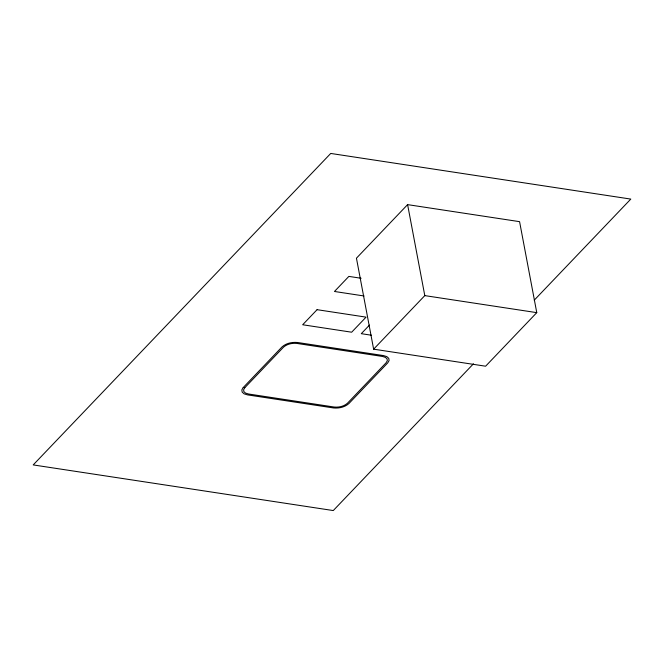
<?xml version="1.0" encoding="UTF-8"?>
<svg xmlns="http://www.w3.org/2000/svg" width="664" height="664" viewBox="0 0 664 664"><rect width="100%" height="100%" fill="white"/><g stroke="black" fill="none" stroke-linecap="round" stroke-linejoin="round"><path stroke-width="1" d="M407.605 204.628L356.443 258.188L373.633 349.164L485.608 366.204L536.769 312.644L519.58 221.66L407.605 204.628L424.794 295.613L373.633 349.164M369.516 325.061L361.282 333.677L371.491 335.229M473.449 363.806L333.27 510.558L33.2 464.916L330.73 153.442L630.8 199.084L534.246 300.169M361.116 278.266L348.866 276.398L334.465 291.479L364.063 295.978M424.794 295.613L536.769 312.644M243.223 387.535L241.837 389.901L242.177 392.1L244.12 393.843L247.473 394.873L333.428 407.945C338.856 408.476 344.666 407.273 348.841 403.596L387.71 362.909L389.096 360.544L388.755 358.344L386.805 356.601L383.46 355.572L297.505 342.491C292.077 341.968 286.259 343.172 282.092 346.84L243.223 387.535M244.825 387.676L243.605 389.76L243.887 391.619L245.531 393.088L248.485 393.993L334.133 407.024C338.814 407.497 343.827 406.468 347.413 403.28L386.108 362.768L387.328 360.685L387.046 358.826L385.402 357.356L382.447 356.443L296.8 343.421C292.118 342.948 287.105 343.977 283.52 347.164L244.825 387.676M317.077 309.681L302.668 324.754L351.663 332.207L366.063 317.135L317.077 309.681"/></g></svg>
